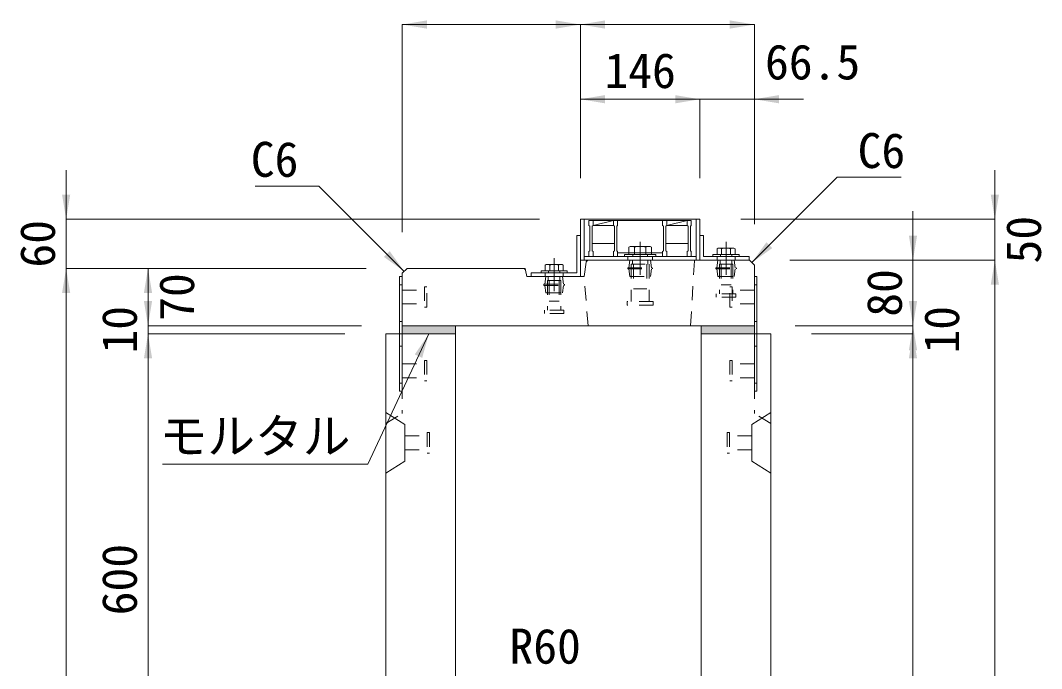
# Model space of a CAD drawing. Units: millimetres at full size. Extents: x -1934 to 78146, y -143454 to -112471.
# Drawn here: x 19717 to 20964, y -140031 to -139240 of the extents above; entities that cross this region are included whole.
import ezdxf
from ezdxf.enums import TextEntityAlignment as Align

# ---------------------------------------------------------------- set-up
doc = ezdxf.new("R2010")
doc.units = ezdxf.units.MM
doc.header["$LTSCALE"] = 23
for name, pattern in [('CHAIN', [18.5, 12, -1.5, 3.5, -1.5]), ('USER2', [1.35, 0.75, -0.6]), ('USER3', [1.35, 0.75, -0.6])]:
    doc.linetypes.add(name, pattern=pattern)
for name, color, linetype, lineweight in [('インサート', 92, 'USER2', 9), ('グレーチング', 7, 'Continuous', 9), ('ジョイント', 7, 'Continuous', 5), ('モルタル', 7, 'Continuous', 13), ('作業エリア', 11, 'Continuous', 13), ('受枠', 3, 'Continuous', 13), ('寸法線', 7, 'Continuous', 13), ('引出線', 4, 'Continuous', 13), ('本体', 2, 'Continuous', 13), ('ｲﾝｻｰﾄ', 3, 'USER3', 5)]:
    doc.layers.add(name, color=color, linetype=linetype, lineweight=lineweight)
doc.layers.add('ハッチング_モルタル', color=30, linetype='Continuous')
doc.styles.add('ＭＳ ゴシック', font='')
doc.styles.get('ＭＳ ゴシック').set_extended_font_data('MS Gothic')

# ---------------------------------------------------------------- blocks, each defined once
blk = doc.blocks.new('filled_arrow')
at = {"color": 0, "linetype": 'Continuous', "lineweight": -2}
blk.add_solid([(7.5, 1.25), (0, 0), (7.5, -1.25)], dxfattribs=at)

msp = doc.modelspace()

# ---------------------------------------------------------------- hatches: boundary and pattern name
at = {"layer": 'ハッチング_モルタル'}
for points in [[(20183.15, -139612.46), (20183.15, -139622.46), (20248.15, -139622.46), (20248.15, -139612.46)], [(20548.15, -139612.46), (20548.15, -139622.46), (20613.15, -139622.46), (20613.15, -139612.46)]]:
    msp.add_hatch(color=256, dxfattribs=at).paths.add_polyline_path(points)

# ---------------------------------------------------------------- linework, layer by layer
at = {"layer": 'インサート', "linetype": 'Continuous'}
for p, q in [((20492.65, -139525.66), (20454.65, -139525.66)), ((20454.65, -139525.66), (20454.65, -139527.96)), ((20492.65, -139525.66), (20492.65, -139527.96)), ((20562.65, -139525.66), (20594.65, -139525.66)), ((20562.65, -139525.66), (20562.65, -139527.96)), ((20594.65, -139525.66), (20594.65, -139527.96)), ((20492.65, -139527.96), (20454.65, -139527.96)), ((20562.65, -139527.96), (20594.65, -139527.96)), ((20352.65, -139545.66), (20384.65, -139545.66)), ((20352.65, -139545.66), (20352.65, -139547.96)), ((20352.65, -139547.96), (20384.65, -139547.96)), ((20384.65, -139545.66), (20384.65, -139547.96))]:
    msp.add_line(p, q, dxfattribs=at)
at = {"layer": 'インサート', "linetype": 'Continuous', "lineweight": 13}
for p, q in [((20461.66, -139515.66), (20459.8, -139516.51)), ((20459.8, -139516.51), (20459.8, -139525.66)), ((20487.5, -139525.66), (20459.8, -139525.66)), ((20485.64, -139515.66), (20461.66, -139515.66)), ((20485.64, -139515.66), (20487.5, -139516.51)), ((20487.5, -139516.51), (20487.5, -139525.66)), ((20569.17, -139517.66), (20567.7, -139518.51)), ((20567.7, -139518.51), (20567.7, -139525.66)), ((20567.7, -139525.66), (20589.6, -139525.66)), ((20569.17, -139517.66), (20588.13, -139517.66)), ((20588.13, -139517.66), (20589.6, -139518.51)), ((20589.6, -139518.51), (20589.6, -139525.66)), ((20359.17, -139537.66), (20357.7, -139538.51)), ((20359.17, -139537.66), (20378.13, -139537.66)), ((20378.13, -139537.66), (20379.6, -139538.51)), ((20357.7, -139538.51), (20357.7, -139545.66)), ((20357.7, -139545.66), (20379.6, -139545.66)), ((20379.6, -139538.51), (20379.6, -139545.66))]:
    msp.add_line(p, q, dxfattribs=at)
at = {"layer": 'インサート'}
for p, q in [((20464.65, -139525.66), (20464.65, -139527.96)), ((20482.65, -139525.66), (20482.65, -139527.96)), ((20571.65, -139525.66), (20571.65, -139527.96)), ((20585.65, -139525.66), (20585.65, -139527.96)), ((20459.9, -139541.71), (20461.15, -139532.46)), ((20461.15, -139532.46), (20486.15, -139532.46)), ((20462.75, -139537.46), (20484.55, -139537.46)), ((20462.75, -139537.46), (20462.75, -139582.96)), ((20464.2, -139532.46), (20464.2, -139537.46)), ((20465.65, -139537.46), (20465.65, -139567.46)), ((20481.65, -139537.46), (20481.65, -139567.46)), ((20483.1, -139532.46), (20483.1, -139537.46)), ((20484.55, -139537.46), (20484.55, -139582.96)), ((20487.4, -139541.71), (20486.15, -139532.46)), ((20567.4, -139541.71), (20568.65, -139532.46)), ((20568.65, -139532.46), (20588.65, -139532.46)), ((20570.4, -139537.46), (20586.9, -139537.46)), ((20570.4, -139537.46), (20570.4, -139573.46)), ((20571.53, -139532.46), (20571.53, -139537.46)), ((20572.65, -139537.46), (20572.65, -139562.46)), ((20584.65, -139537.46), (20584.65, -139562.46)), ((20585.78, -139532.46), (20585.78, -139537.46)), ((20586.9, -139537.46), (20586.9, -139573.46)), ((20589.9, -139541.71), (20588.65, -139532.46)), ((20361.65, -139545.66), (20361.65, -139547.96)), ((20375.65, -139545.66), (20375.65, -139547.96)), ((20458.65, -139541.71), (20488.65, -139541.71)), ((20458.65, -139541.71), (20458.65, -139543.21)), ((20458.65, -139543.21), (20488.65, -139543.21)), ((20459.9, -139543.21), (20461.15, -139552.46)), ((20487.4, -139543.21), (20486.15, -139552.46)), ((20488.65, -139541.71), (20488.65, -139543.21)), ((20566.15, -139541.71), (20591.15, -139541.71)), ((20566.15, -139541.71), (20566.15, -139543.21)), ((20566.15, -139543.21), (20591.15, -139543.21)), ((20567.4, -139543.21), (20568.65, -139552.46)), ((20589.9, -139543.21), (20588.65, -139552.46)), ((20591.15, -139541.71), (20591.15, -139543.21)), ((20356.15, -139561.71), (20381.15, -139561.71)), ((20356.15, -139561.71), (20356.15, -139563.21)), ((20356.15, -139563.21), (20381.15, -139563.21)), ((20357.4, -139561.71), (20358.65, -139552.46)), ((20357.4, -139563.21), (20358.65, -139572.46)), ((20358.65, -139552.46), (20378.65, -139552.46)), ((20360.4, -139557.46), (20376.9, -139557.46)), ((20360.4, -139557.46), (20360.4, -139593.46)), ((20361.53, -139552.46), (20361.53, -139557.46)), ((20362.65, -139557.46), (20362.65, -139582.46)), ((20374.65, -139557.46), (20374.65, -139582.46)), ((20375.78, -139552.46), (20375.78, -139557.46)), ((20376.9, -139557.46), (20376.9, -139593.46)), ((20379.9, -139561.71), (20378.65, -139552.46)), ((20379.9, -139563.21), (20378.65, -139572.46)), ((20381.15, -139561.71), (20381.15, -139563.21)), ((20461.15, -139552.46), (20486.15, -139552.46)), ((20568.65, -139552.46), (20588.65, -139552.46)), ((20572.65, -139562.46), (20584.65, -139562.46)), ((20183.15, -139568.96), (20210.15, -139568.96)), ((20183.15, -139568.96), (20183.15, -139585.96)), ((20213.15, -139564.96), (20210.15, -139564.96)), ((20210.15, -139564.96), (20210.15, -139589.96)), ((20213.15, -139589.96), (20213.15, -139564.96)), ((20358.65, -139572.46), (20378.65, -139572.46)), ((20465.65, -139567.46), (20481.65, -139567.46)), ((20566.65, -139577.46), (20566.65, -139573.46)), ((20590.65, -139573.46), (20566.65, -139573.46)), ((20583.15, -139564.96), (20586.15, -139564.96)), ((20583.15, -139589.96), (20583.15, -139564.96)), ((20586.15, -139564.96), (20586.15, -139589.96)), ((20613.15, -139568.96), (20586.15, -139568.96)), ((20590.65, -139573.46), (20590.65, -139577.46)), ((20613.15, -139568.96), (20613.15, -139585.96)), ((20183.15, -139585.96), (20210.15, -139585.96)), ((20362.65, -139582.46), (20374.65, -139582.46)), ((20457.65, -139587.46), (20457.65, -139582.96)), ((20489.65, -139582.96), (20457.65, -139582.96)), ((20489.65, -139587.46), (20457.65, -139587.46)), ((20489.65, -139582.96), (20489.65, -139587.46)), ((20590.65, -139577.46), (20566.65, -139577.46)), ((20613.15, -139585.96), (20586.15, -139585.96)), ((20210.15, -139589.96), (20213.15, -139589.96)), ((20356.65, -139597.46), (20356.65, -139593.46)), ((20380.65, -139593.46), (20356.65, -139593.46)), ((20380.65, -139597.46), (20356.65, -139597.46)), ((20380.65, -139593.46), (20380.65, -139597.46)), ((20586.15, -139589.96), (20583.15, -139589.96))]:
    msp.add_line(p, q, dxfattribs=at)
at = {"layer": 'インサート', "linetype": 'Continuous', "lineweight": 5}
for p, q in [((20466.73, -139516.51), (20466.73, -139525.66)), ((20480.58, -139516.51), (20480.58, -139525.66)), ((20573.18, -139518.51), (20573.18, -139525.66)), ((20584.13, -139518.51), (20584.13, -139525.66)), ((20363.18, -139538.51), (20363.18, -139545.66)), ((20374.13, -139538.51), (20374.13, -139545.66))]:
    msp.add_line(p, q, dxfattribs=at)
for centre, radius, start, end in [((20463.26, -139523.17), 7.5, 62.50883, 117.49117), ((20473.65, -139544.4), 28.73, 76.05376, 103.94624), ((20484.04, -139523.17), 7.5, 62.50883, 117.49117), ((20570.44, -139522.51), 4.85, 55.61575, 124.38425), ((20578.65, -139535.78), 18.12, 72.41205, 107.58795), ((20586.86, -139522.51), 4.85, 55.61575, 124.38425), ((20360.44, -139542.51), 4.85, 55.61575, 124.38425), ((20368.65, -139555.78), 18.12, 72.41205, 107.58795), ((20376.86, -139542.51), 4.85, 55.61575, 124.38425)]:
    msp.add_arc(centre, radius, start, end, dxfattribs=at)
at = {"layer": 'グレーチング'}
for p, q in [((20411.15, -139483.96), (20411.15, -139489.96)), ((20411.15, -139483.96), (20536.15, -139483.96)), ((20416.15, -139483.96), (20416.15, -139489.96)), ((20416.15, -139489.96), (20441.15, -139483.96)), ((20441.15, -139483.96), (20441.15, -139489.96)), ((20446.15, -139483.96), (20446.15, -139489.96)), ((20501.15, -139483.96), (20501.15, -139489.96)), ((20506.15, -139489.96), (20531.15, -139483.96)), ((20506.15, -139483.96), (20506.15, -139489.96)), ((20531.15, -139483.96), (20531.15, -139489.96)), ((20536.15, -139483.96), (20536.15, -139489.96)), ((20411.15, -139489.96), (20412.15, -139490.96)), ((20412.15, -139490.96), (20412.15, -139520.96)), ((20416.15, -139489.96), (20415.15, -139490.96)), ((20415.15, -139490.96), (20415.15, -139520.96)), ((20416.15, -139489.96), (20441.15, -139489.96)), ((20441.15, -139489.96), (20442.15, -139490.96)), ((20442.15, -139490.96), (20442.15, -139520.96)), ((20446.15, -139489.96), (20445.15, -139490.96)), ((20445.15, -139490.96), (20445.15, -139520.96)), ((20501.15, -139489.96), (20502.15, -139490.96)), ((20502.15, -139490.96), (20502.15, -139520.96)), ((20506.15, -139489.96), (20505.15, -139490.96)), ((20505.15, -139490.96), (20505.15, -139520.96)), ((20506.15, -139489.96), (20531.15, -139489.96)), ((20531.15, -139489.96), (20532.15, -139490.96)), ((20532.15, -139490.96), (20532.15, -139520.96)), ((20536.15, -139489.96), (20535.15, -139490.96)), ((20535.15, -139490.96), (20535.15, -139520.96)), ((20442.15, -139511.96), (20415.15, -139511.96)), ((20532.15, -139511.96), (20505.15, -139511.96)), ((20411.15, -139521.96), (20412.15, -139520.96)), ((20411.15, -139527.96), (20411.15, -139521.96)), ((20416.15, -139521.96), (20415.15, -139520.96)), ((20416.15, -139527.96), (20416.15, -139521.96)), ((20441.15, -139521.96), (20442.15, -139520.96)), ((20441.15, -139527.96), (20441.15, -139521.96)), ((20446.15, -139521.96), (20445.15, -139520.96)), ((20446.15, -139527.96), (20446.15, -139521.96)), ((20501.15, -139523.46), (20446.15, -139523.46)), ((20501.15, -139521.96), (20502.15, -139520.96)), ((20501.15, -139527.96), (20501.15, -139521.96)), ((20506.15, -139521.96), (20505.15, -139520.96)), ((20506.15, -139527.96), (20506.15, -139521.96)), ((20531.15, -139521.96), (20532.15, -139520.96)), ((20531.15, -139527.96), (20531.15, -139521.96)), ((20536.15, -139521.96), (20535.15, -139520.96)), ((20536.15, -139527.96), (20536.15, -139521.96)), ((20411.15, -139527.96), (20416.15, -139527.96)), ((20441.15, -139527.96), (20446.15, -139527.96)), ((20501.15, -139527.96), (20506.15, -139527.96)), ((20531.15, -139527.96), (20536.15, -139527.96))]:
    msp.add_line(p, q, dxfattribs=at)
at = {"layer": 'ジョイント'}
for p, q in [((20179.95, -139552.46), (20183.15, -139552.46)), ((20179.95, -139552.46), (20179.95, -139692.46)), ((20183.15, -139552.46), (20183.15, -139692.46)), ((20613.15, -139552.46), (20616.35, -139552.46)), ((20613.15, -139552.46), (20613.15, -139692.46)), ((20616.35, -139552.46), (20616.35, -139692.46)), ((20179.95, -139692.46), (20183.15, -139692.46)), ((20613.15, -139692.46), (20616.35, -139692.46))]:
    msp.add_line(p, q, dxfattribs=at)
at = {"layer": 'ジョイント', "linetype": 'USER2'}
for p, q in [((20179.95, -139562.46), (20183.15, -139562.46)), ((20613.15, -139562.46), (20616.35, -139562.46)), ((20179.95, -139607.46), (20183.15, -139607.46)), ((20613.15, -139607.46), (20616.35, -139607.46)), ((20179.95, -139637.46), (20183.15, -139637.46)), ((20613.15, -139637.46), (20616.35, -139637.46)), ((20179.95, -139682.46), (20183.15, -139682.46)), ((20613.15, -139682.46), (20616.35, -139682.46))]:
    msp.add_line(p, q, dxfattribs=at)
at = {"layer": 'モルタル'}
for points in [[(20183.15, -139612.46), (20248.15, -139612.46), (20248.15, -139622.46), (20183.15, -139622.46)], [(20548.15, -139612.46), (20613.15, -139612.46), (20613.15, -139622.46), (20548.15, -139622.46)]]:
    msp.add_lwpolyline(points, close=True, dxfattribs=at)
at = {"layer": '作業エリア'}
for p, q in [((20407.77, -139535.02), (20408.15, -139532.46)), ((20408.15, -139532.46), (20410.73, -139532.46)), ((20330.69, -139542.46), (20333.15, -139542.46)), ((20333.15, -139542.46), (20333.63, -139544.88))]:
    msp.add_line(p, q, dxfattribs=at)
at = {"layer": '受枠'}
for p, q in [((20400.65, -139482.46), (20546.65, -139482.46)), ((20400.65, -139482.46), (20400.65, -139532.46)), ((20405.15, -139482.46), (20405.15, -139532.46)), ((20542.15, -139482.46), (20542.15, -139532.46)), ((20546.65, -139482.46), (20546.65, -139532.46)), ((20396.15, -139547.96), (20396.15, -139502.46)), ((20396.15, -139502.46), (20400.65, -139502.46)), ((20400.65, -139502.46), (20400.65, -139552.46)), ((20551.15, -139502.46), (20546.65, -139502.46)), ((20551.15, -139527.96), (20551.15, -139502.46)), ((20400.65, -139532.46), (20546.65, -139532.46)), ((20405.15, -139527.96), (20542.15, -139527.96)), ((20546.65, -139532.46), (20606.65, -139532.46)), ((20606.65, -139527.96), (20551.15, -139527.96)), ((20606.65, -139532.46), (20606.65, -139527.96)), ((20340.65, -139552.46), (20340.65, -139547.96)), ((20340.65, -139547.96), (20396.15, -139547.96)), ((20400.65, -139552.46), (20340.65, -139552.46))]:
    msp.add_line(p, q, dxfattribs=at)
at = {"layer": '受枠', "linetype": 'CHAIN'}
for p, q in [((20473.65, -139510.21), (20473.65, -139550.21)), ((20578.65, -139510.21), (20578.65, -139550.21)), ((20368.65, -139530.21), (20368.65, -139570.21))]:
    msp.add_line(p, q, dxfattribs=at)
at = {"layer": '受枠', "linetype": 'USER2'}
for p, q in [((20458.65, -139527.96), (20458.65, -139532.46)), ((20488.65, -139527.96), (20488.65, -139532.46)), ((20567.65, -139527.96), (20567.65, -139532.46)), ((20589.65, -139527.96), (20589.65, -139532.46)), ((20357.65, -139547.96), (20357.65, -139552.46)), ((20379.65, -139547.96), (20379.65, -139552.46))]:
    msp.add_line(p, q, dxfattribs=at)
at = {"layer": '寸法線'}
for p, q in [((20183.15, -139244.79), (20400.65, -139244.79)), ((20183.15, -139498.46), (20183.15, -139244.79)), ((20400.65, -139432.46), (20400.65, -139244.79)), ((20400.65, -139244.79), (20613.15, -139244.79)), ((20400.65, -139432.46), (20400.65, -139244.79)), ((20613.15, -139488.46), (20613.15, -139244.79)), ((20400.65, -139336.01), (20546.65, -139336.01)), ((20400.65, -139432.46), (20400.65, -139336.01)), ((20486.65, -139336.01), (20673.15, -139336.01)), ((20546.65, -139432.46), (20546.65, -139336.01)), ((20546.65, -139432.46), (20546.65, -139336.01)), ((20613.15, -139488.46), (20613.15, -139336.01)), ((19772.59, -139602.46), (19772.59, -139422.46)), ((20906.91, -139592.46), (20906.91, -139422.46)), ((20806.91, -139672.46), (20806.91, -139472.46)), ((20806.91, -139672.46), (20806.91, -139472.46)), ((20350.65, -139482.46), (19772.59, -139482.46)), ((20596.65, -139482.46), (20906.91, -139482.46)), ((20656.65, -139532.46), (20806.91, -139532.46)), ((20656.65, -139532.46), (20906.91, -139532.46)), ((20656.65, -139532.46), (20806.91, -139532.46)), ((20657.15, -139532.46), (20906.91, -139532.46)), ((20906.91, -141072.46), (20906.91, -139532.46)), ((20139.15, -139542.46), (19772.59, -139542.46)), ((19772.59, -141072.46), (19772.59, -139542.46)), ((20139.15, -139542.46), (19772.59, -139542.46)), ((19872.58, -139612.46), (19872.58, -139542.46)), ((20139.15, -139542.46), (19872.58, -139542.46)), ((19872.58, -139682.46), (19872.58, -139552.46)), ((20806.91, -139552.46), (20806.91, -139682.46)), ((20133.15, -139612.46), (19872.58, -139612.46)), ((20133.15, -139612.46), (19872.58, -139612.46)), ((20663.15, -139612.46), (20806.91, -139612.46)), ((20663.15, -139612.46), (20806.91, -139612.46)), ((20663.15, -139612.46), (20806.91, -139612.46)), ((20113.15, -139622.46), (19872.58, -139622.46)), ((19872.59, -139622.46), (19872.59, -140222.46)), ((20113.15, -139622.46), (19872.59, -139622.46)), ((20683.15, -139622.46), (20806.91, -139622.46)), ((20683.15, -139622.46), (20806.91, -139622.46)), ((20806.91, -141072.46), (20806.91, -139622.46))]:
    msp.add_line(p, q, dxfattribs=at)
at = {"layer": '引出線'}
for points in [[(20610.15, -139535.46), (20714.32, -139431.3), (20792.31, -139431.3)], [(20185.43, -139546.18), (20081.26, -139442.02), (20003.27, -139442.02)], [(20215.65, -139622.46), (20141.26, -139781.41), (19890.35, -139781.41)]]:
    msp.add_lwpolyline(points, dxfattribs=at)
at = {"layer": '本体'}
for p, q in [((20407.77, -139535.02), (20405.15, -139552.46)), ((20410.73, -139532.46), (20607.15, -139532.46)), ((20607.15, -139532.46), (20613.15, -139538.46)), ((20183.15, -139548.46), (20189.15, -139542.46)), ((20183.15, -139548.46), (20183.15, -139612.46)), ((20189.15, -139542.46), (20330.69, -139542.46)), ((20333.63, -139544.88), (20335.15, -139552.46)), ((20613.15, -139538.46), (20613.15, -139612.46)), ((20335.15, -139552.46), (20405.15, -139552.46)), ((20183.15, -139612.46), (20613.15, -139612.46)), ((20183.15, -139622.46), (20248.15, -139622.46)), ((20548.15, -139622.46), (20613.15, -139622.46))]:
    msp.add_line(p, q, dxfattribs=at)
at = {"layer": '本体', "linetype": 'USER2', "lineweight": 15}
for p, q in [((20535.15, -139612.46), (20540.15, -139532.46)), ((20410.15, -139612.46), (20405.15, -139552.46))]:
    msp.add_line(p, q, dxfattribs=at)
at = {"layer": '本体', "lineweight": 20}
for p, q in [((20163.15, -139622.46), (20163.15, -141072.46)), ((20248.15, -139622.46), (20163.15, -139622.46)), ((20248.15, -140151.94), (20248.15, -139622.46)), ((20548.15, -140152.14), (20548.15, -139622.46)), ((20633.15, -139622.46), (20548.15, -139622.46)), ((20633.15, -141072.46), (20633.15, -139622.46))]:
    msp.add_line(p, q, dxfattribs=at)
at = {"layer": '本体', "linetype": 'USER3', "lineweight": 5}
for p, q in [((20183.15, -139622.46), (20183.15, -139719.47)), ((20613.15, -139622.46), (20613.15, -139719.47)), ((20163.15, -139731.97), (20183.15, -139719.47)), ((20633.15, -139731.97), (20613.15, -139719.47))]:
    msp.add_line(p, q, dxfattribs=at)
at = {"layer": '本体', "lineweight": 5}
for p, q in [((20163.15, -139718.47), (20186.35, -139732.97)), ((20633.15, -139718.47), (20609.95, -139732.97)), ((20186.35, -139732.97), (20186.35, -139777.97)), ((20609.95, -139732.97), (20609.95, -139777.97)), ((20163.15, -139792.47), (20186.35, -139777.97)), ((20633.15, -139792.47), (20609.95, -139777.97))]:
    msp.add_line(p, q, dxfattribs=at)
at = {"layer": '本体'}
for centre, start, end in [((20410.73, -139535.46), 90, 171.46923), ((20330.69, -139545.46), 11.30993, 90)]:
    msp.add_arc(centre, 3, start, end, dxfattribs=at)
at = {"layer": 'ｲﾝｻｰﾄ'}
for p, q in [((20183.15, -139658.96), (20210.15, -139658.96)), ((20210.15, -139654.97), (20210.15, -139679.96)), ((20210.15, -139654.97), (20213.15, -139654.97)), ((20213.15, -139654.97), (20213.15, -139679.96)), ((20583.15, -139654.97), (20583.15, -139679.96)), ((20586.15, -139654.97), (20583.15, -139654.97)), ((20586.15, -139654.97), (20586.15, -139679.96)), ((20613.15, -139658.96), (20586.15, -139658.96)), ((20183.15, -139675.97), (20210.15, -139675.97)), ((20210.15, -139679.96), (20213.15, -139679.96)), ((20586.15, -139679.96), (20583.15, -139679.96)), ((20613.15, -139675.97), (20586.15, -139675.97)), ((20186.35, -139746.97), (20213.35, -139746.97)), ((20186.35, -139746.97), (20186.35, -139763.97)), ((20213.35, -139742.97), (20213.35, -139767.97)), ((20213.35, -139742.97), (20216.35, -139742.97)), ((20216.35, -139742.97), (20216.35, -139767.97)), ((20579.95, -139742.97), (20579.95, -139767.97)), ((20582.95, -139742.97), (20579.95, -139742.97)), ((20582.95, -139742.97), (20582.95, -139767.97)), ((20609.95, -139746.97), (20582.95, -139746.97)), ((20609.95, -139746.97), (20609.95, -139763.97)), ((20186.35, -139763.97), (20213.35, -139763.97)), ((20213.35, -139767.97), (20216.35, -139767.97)), ((20582.95, -139767.97), (20579.95, -139767.97)), ((20609.95, -139763.97), (20582.95, -139763.97))]:
    msp.add_line(p, q, dxfattribs=at)

# ---------------------------------------------------------------- block references
at = {"layer": '寸法線', "xscale": 4, "yscale": 4}
for p in [(20183.15, -139244.79), (20400.65, -139244.79), (20400.65, -139336.01), (20613.15, -139336.01)]:
    msp.add_blockref('filled_arrow', p, dxfattribs=at)
for p, rotation in [((20400.65, -139244.79), 180), ((20613.15, -139244.79), 180), ((20546.65, -139336.01), 180), ((20546.65, -139336.01), 180), ((19772.59, -139482.46), 90), ((20906.91, -139482.46), 90), ((20806.91, -139532.46), 90), ((20806.91, -139532.46), 90), ((20906.91, -139532.46), 270), ((20906.91, -139532.46), 270), ((19772.59, -139542.46), 270), ((19772.59, -139542.46), 270), ((19872.58, -139542.46), 270), ((19872.58, -139612.46), 90), ((19872.58, -139612.46), 90), ((20806.91, -139612.46), 90), ((20806.91, -139612.46), 270), ((20806.91, -139612.46), 270), ((19872.58, -139622.46), 270), ((19872.59, -139622.46), 270), ((20806.91, -139622.46), 270), ((20806.91, -139622.46), 270)]:
    msp.add_blockref('filled_arrow', p, dxfattribs=dict(at, rotation=rotation))
at = {"layer": '引出線', "xscale": 4, "yscale": 4}
for p, rotation in [((20610.15, -139535.46), 45), ((20185.43, -139546.18), 135), ((20215.65, -139622.46), 244.9)]:
    msp.add_blockref('filled_arrow', p, dxfattribs=dict(at, rotation=rotation))

# ---------------------------------------------------------------- texts
at = {"layer": '寸法線', "style": 'ＭＳ ゴシック'}
for s, p in [('66.5', (20684.32, -139290.48)), ('146', (20473.65, -139301.01))]:
    msp.add_text(s, height=42.72, dxfattribs=at).set_placement(p, align=Align.MIDDLE_CENTER)
for s, p in [('60', (19737.59, -139512.46)), ('50', (20941.91, -139507.46)), ('80', (20771.91, -139572.46)), ('80', (20771.91, -139572.46)), ('70', (19907.58, -139577.46)), ('10', (19837.58, -139617.46)), ('10', (20841.91, -139617.46)), ('600', (19837.59, -139922.46))]:
    msp.add_text(s, height=42.72, rotation=90, dxfattribs=at).set_placement(p, align=Align.MIDDLE_CENTER)
at = {"layer": '引出線', "style": 'ＭＳ ゴシック'}
msp.add_text('C6', height=42.72, dxfattribs=at).set_placement((20056.26, -139388.02), align=Align.TOP_RIGHT)
for s, p in [('C6', (20739.32, -139377.3)), ('R60', (20314.07, -139982.36))]:
    msp.add_text(s, height=42.72, dxfattribs=at).set_placement(p, align=Align.TOP_LEFT)
msp.add_text('モルタル', height=42.72, dxfattribs=at).set_placement((20003.3, -139725.81), align=Align.TOP_CENTER)

doc.saveas('drawing.dxf')
